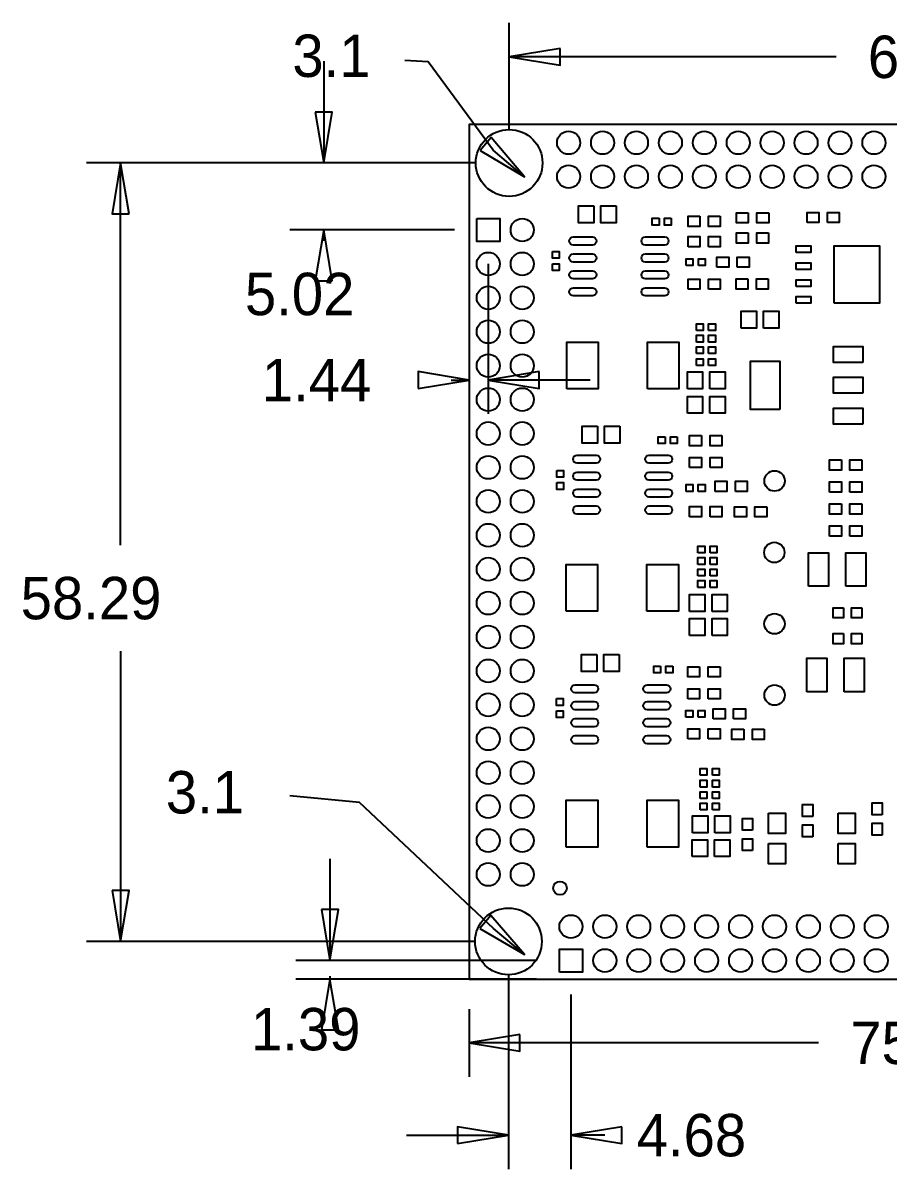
# Model space of a CAD drawing. Extents: x -192 to 44, y -199 to 2.
# Drawn here: x -192.4 to -127.6, y -198.9 to -113.1 of the extents above; entities that cross this region are included whole.
import ezdxf

# ---------------------------------------------------------------- set-up
doc = ezdxf.new("R2010")
doc.units = 0
doc.layers.add('1', color=6, linetype='CONTINUOUS')

msp = doc.modelspace()

# ---------------------------------------------------------------- linework, layer by layer
at = {"layer": '1'}
for points in [[(-155.956, -121.0564), (-155.956, -113.10874)], [(-131.47675, -115.64874), (-155.956, -115.64874)], [(-169.83202, -115.9764), (-169.83202, -123.5964)], [(-154.796236, -124.624592), (-157.15742, -122.6439), (-162.01898, -116.02466), (-163.76142, -115.93068)], [(-158.496, -123.5964), (-187.58662, -123.5964)], [(-185.04662, -152.21077), (-185.04662, -123.5964)], [(-158.496, -123.5964), (-172.37202, -123.5964)], [(-160.05556, -128.61544), (-172.37202, -128.61544)], [(-169.83202, -129.43713), (-169.83202, -128.61544)], [(-158.9532, -131.19862), (-158.9532, -142.3924)], [(-157.51556, -131.15544), (-157.51556, -142.3924)], [(-160.28289, -139.8524), (-158.9532, -139.8524)], [(-149.89556, -139.8524), (-157.51556, -139.8524)], [(-185.04662, -160.14827), (-185.04662, -181.8894)], [(-154.806396, -182.86984), (-157.12694, -180.93182), (-167.16502, -171.4881), (-172.37202, -170.98772)], [(-169.37736, -175.70196), (-169.37736, -183.32196)], [(-158.5468, -181.8894), (-187.58662, -181.8894)], [(-153.86812, -183.32196), (-171.91736, -183.32196)], [(-169.37736, -184.49163), (-169.37736, -184.71134)], [(-156.0068, -184.4294), (-156.0068, -198.93788)], [(-153.89352, -184.71134), (-171.91736, -184.71134)], [(-151.32812, -185.86196), (-151.32812, -198.93788)], [(-158.9532, -186.97448), (-158.9532, -192.024)], [(-132.79247, -189.484), (-158.9532, -189.484)], [(-163.6268, -196.39788), (-156.0068, -196.39788)], [(-148.78685, -196.39788), (-151.32812, -196.39788)]]:
    msp.add_lwpolyline(points, dxfattribs=at)
for points in [[(-152.146, -115.01374), (-155.956, -115.64874), (-152.146, -116.28374)], [(-170.46702, -119.7864), (-169.83202, -123.5964), (-169.19702, -119.7864)], [(-158.9532, -184.7088), (-83.953096, -184.7088), (-83.953096, -120.708674), (-158.9532, -120.708674)], [(-158.123382, -122.662442), (-154.796236, -124.624592), (-157.307026, -121.689368)], [(-184.41162, -127.4064), (-185.04662, -123.5964), (-185.68162, -127.4064)], [(-149.6187, -126.7968), (-149.6187, -128.0668), (-150.7617, -128.0668), (-150.7617, -126.7968)], [(-147.9423, -126.7968), (-147.9423, -128.0668), (-149.0853, -128.0668), (-149.0853, -126.7968)], [(-158.37916, -127.75184), (-156.65196, -127.75184), (-156.65196, -129.47904), (-158.37916, -129.47904)], [(-144.7292, -127.7366), (-144.7292, -128.2446), (-145.2372, -128.2446), (-145.2372, -127.7366)], [(-143.8148, -127.7366), (-143.8148, -128.2446), (-144.3228, -128.2446), (-144.3228, -127.7366)], [(-141.6685, -127.587756), (-141.6685, -128.349756), (-142.5575, -128.349756), (-142.5575, -127.587756)], [(-140.1445, -127.587756), (-140.1445, -128.349756), (-141.0335, -128.349756), (-141.0335, -127.587756)], [(-138.04646, -127.323596), (-138.04646, -128.085596), (-138.93546, -128.085596), (-138.93546, -127.323596)], [(-136.52246, -127.323596), (-136.52246, -128.085596), (-137.41146, -128.085596), (-137.41146, -127.323596)], [(-133.64718, -128.060704), (-133.64718, -127.298704), (-132.75818, -127.298704), (-132.75818, -128.060704)], [(-132.12318, -128.060704), (-132.12318, -127.298704), (-131.23418, -127.298704), (-131.23418, -128.060704)], [(-169.19702, -132.42544), (-169.83202, -128.61544), (-170.46702, -132.42544)], [(-142.5575, -129.866644), (-142.5575, -129.104644), (-141.6685, -129.104644), (-141.6685, -129.866644)], [(-141.0335, -129.866644), (-141.0335, -129.104644), (-140.1445, -129.104644), (-140.1445, -129.866644)], [(-138.049, -128.837436), (-138.049, -129.599436), (-138.938, -129.599436), (-138.938, -128.837436)], [(-136.525, -128.837436), (-136.525, -129.599436), (-137.414, -129.599436), (-137.414, -128.837436)], [(-152.7048, -130.2258), (-152.1968, -130.2258), (-152.1968, -130.7338), (-152.7048, -130.7338)], [(-134.467219, -130.295396), (-134.467219, -129.795524), (-133.367145, -129.795524), (-133.367145, -130.295396)], [(-131.617212, -134.100443), (-131.617212, -129.800477), (-128.217168, -129.800477), (-128.217168, -134.100443)], [(-152.7048, -131.1402), (-152.1968, -131.1402), (-152.1968, -131.6482), (-152.7048, -131.6482)], [(-142.6972, -131.27736), (-142.6972, -130.76936), (-142.1892, -130.76936), (-142.1892, -131.27736)], [(-141.7828, -131.27736), (-141.7828, -130.76936), (-141.2748, -130.76936), (-141.2748, -131.27736)], [(-140.3985, -131.400804), (-140.3985, -130.638804), (-139.5095, -130.638804), (-139.5095, -131.400804)], [(-138.8745, -131.400804), (-138.8745, -130.638804), (-137.9855, -130.638804), (-137.9855, -131.400804)], [(-134.467219, -131.565396), (-134.467219, -131.065524), (-133.367145, -131.065524), (-133.367145, -131.565396)], [(-142.5575, -133.051804), (-142.5575, -132.289804), (-141.6685, -132.289804), (-141.6685, -133.051804)], [(-141.0335, -133.051804), (-141.0335, -132.289804), (-140.1445, -132.289804), (-140.1445, -133.051804)], [(-138.07694, -132.281676), (-138.07694, -133.043676), (-138.96594, -133.043676), (-138.96594, -132.281676)], [(-136.55294, -132.281676), (-136.55294, -133.043676), (-137.44194, -133.043676), (-137.44194, -132.281676)], [(-134.467219, -132.835396), (-134.467219, -132.335524), (-133.367145, -132.335524), (-133.367145, -132.835396)], [(-134.467219, -134.105396), (-134.467219, -133.605524), (-133.367145, -133.605524), (-133.367145, -134.105396)], [(-138.578336, -135.968994), (-138.578336, -134.698994), (-137.435336, -134.698994), (-137.435336, -135.968994)], [(-136.901936, -135.968994), (-136.901936, -134.698994), (-135.758936, -134.698994), (-135.758936, -135.968994)], [(-141.93774, -136.144), (-141.93774, -135.636), (-141.42974, -135.636), (-141.42974, -136.144)], [(-141.02334, -136.144), (-141.02334, -135.636), (-140.51534, -135.636), (-140.51534, -136.144)], [(-151.636476, -140.51026), (-151.636476, -137.01014), (-149.286976, -137.01014), (-149.286976, -140.51026)], [(-145.586704, -140.51026), (-145.586704, -137.01014), (-143.237204, -137.01014), (-143.237204, -140.51026)], [(-141.93774, -137.0076), (-141.93774, -136.4996), (-141.42974, -136.4996), (-141.42974, -137.0076)], [(-141.02334, -137.0076), (-141.02334, -136.4996), (-140.51534, -136.4996), (-140.51534, -137.0076)], [(-141.9352, -137.8712), (-141.9352, -137.3632), (-141.4272, -137.3632), (-141.4272, -137.8712)], [(-141.0208, -137.8712), (-141.0208, -137.3632), (-140.5128, -137.3632), (-140.5128, -137.8712)], [(-129.476119, -138.546078), (-131.676013, -138.546078), (-131.676013, -137.346182), (-129.476119, -137.346182)], [(-141.9352, -138.7602), (-141.9352, -138.2522), (-141.4272, -138.2522), (-141.4272, -138.7602)], [(-141.0208, -138.7602), (-141.0208, -138.2522), (-140.5128, -138.2522), (-140.5128, -138.7602)], [(-135.676005, -142.046071), (-137.875899, -142.046071), (-137.875899, -138.446129), (-135.676005, -138.446129)], [(-162.7632, -140.4874), (-158.9532, -139.8524), (-162.7632, -139.2174)], [(-153.70556, -139.2174), (-157.51556, -139.8524), (-153.70556, -140.4874)], [(-142.6083, -140.5128), (-142.6083, -139.2428), (-141.4653, -139.2428), (-141.4653, -140.5128)], [(-140.9319, -140.5128), (-140.9319, -139.2428), (-139.7889, -139.2428), (-139.7889, -140.5128)], [(-129.476119, -140.846048), (-131.676013, -140.846048), (-131.676013, -139.646152), (-129.476119, -139.646152)], [(-142.6083, -142.3416), (-142.6083, -141.0716), (-141.4653, -141.0716), (-141.4653, -142.3416)], [(-140.9319, -142.3416), (-140.9319, -141.0716), (-139.7889, -141.0716), (-139.7889, -142.3416)], [(-129.476119, -143.146018), (-131.676013, -143.146018), (-131.676013, -141.946122), (-129.476119, -141.946122)], [(-149.34692, -143.31442), (-149.34692, -144.58442), (-150.48992, -144.58442), (-150.48992, -143.31442)], [(-147.67052, -143.31442), (-147.67052, -144.58442), (-148.81352, -144.58442), (-148.81352, -143.31442)], [(-144.27962, -144.10182), (-144.27962, -144.60982), (-144.78762, -144.60982), (-144.78762, -144.10182)], [(-143.36522, -144.10182), (-143.36522, -144.60982), (-143.87322, -144.60982), (-143.87322, -144.10182)], [(-141.54912, -144.003776), (-141.54912, -144.765776), (-142.43812, -144.765776), (-142.43812, -144.003776)], [(-140.02512, -144.003776), (-140.02512, -144.765776), (-140.91412, -144.765776), (-140.91412, -144.003776)], [(-142.43812, -146.409664), (-142.43812, -145.647664), (-141.54912, -145.647664), (-141.54912, -146.409664)], [(-140.91412, -146.409664), (-140.91412, -145.647664), (-140.02512, -145.647664), (-140.02512, -146.409664)], [(-131.0767, -145.830036), (-131.0767, -146.592036), (-131.9657, -146.592036), (-131.9657, -145.830036)], [(-129.5527, -145.830036), (-129.5527, -146.592036), (-130.4417, -146.592036), (-130.4417, -145.830036)], [(-152.38222, -146.61642), (-151.87422, -146.61642), (-151.87422, -147.12442), (-152.38222, -147.12442)], [(-152.38222, -147.53082), (-151.87422, -147.53082), (-151.87422, -148.03882), (-152.38222, -148.03882)], [(-140.53312, -148.187664), (-140.53312, -147.425664), (-139.64412, -147.425664), (-139.64412, -148.187664)], [(-139.00912, -148.187664), (-139.00912, -147.425664), (-138.12012, -147.425664), (-138.12012, -148.187664)], [(-131.9657, -148.235924), (-131.9657, -147.473924), (-131.0767, -147.473924), (-131.0767, -148.235924)], [(-130.4417, -148.235924), (-130.4417, -147.473924), (-129.5527, -147.473924), (-129.5527, -148.235924)], [(-142.70482, -148.19122), (-142.70482, -147.68322), (-142.19682, -147.68322), (-142.19682, -148.19122)], [(-141.79042, -148.19122), (-141.79042, -147.68322), (-141.28242, -147.68322), (-141.28242, -148.19122)], [(-142.43812, -150.092664), (-142.43812, -149.330664), (-141.54912, -149.330664), (-141.54912, -150.092664)], [(-140.91412, -150.092664), (-140.91412, -149.330664), (-140.02512, -149.330664), (-140.02512, -150.092664)], [(-138.18362, -149.340316), (-138.18362, -150.102316), (-139.07262, -150.102316), (-139.07262, -149.340316)], [(-136.65962, -149.340316), (-136.65962, -150.102316), (-137.54862, -150.102316), (-137.54862, -149.340316)], [(-131.0767, -149.132036), (-131.0767, -149.894036), (-131.9657, -149.894036), (-131.9657, -149.132036)], [(-129.5527, -149.132036), (-129.5527, -149.894036), (-130.4417, -149.894036), (-130.4417, -149.132036)], [(-131.9657, -151.537924), (-131.9657, -150.775924), (-131.0767, -150.775924), (-131.0767, -151.537924)], [(-130.4417, -151.537924), (-130.4417, -150.775924), (-129.5527, -150.775924), (-129.5527, -151.537924)], [(-141.81582, -152.78862), (-141.81582, -152.28062), (-141.30782, -152.28062), (-141.30782, -152.78862)], [(-140.90142, -152.78862), (-140.90142, -152.28062), (-140.39342, -152.28062), (-140.39342, -152.78862)], [(-141.81582, -153.65222), (-141.81582, -153.14422), (-141.30782, -153.14422), (-141.30782, -153.65222)], [(-140.90142, -153.65222), (-140.90142, -153.14422), (-140.39342, -153.14422), (-140.39342, -153.65222)], [(-133.54431, -155.280741), (-133.54431, -152.780619), (-132.044186, -152.780619), (-132.044186, -155.280741)], [(-130.744214, -155.280741), (-130.744214, -152.780619), (-129.24409, -152.780619), (-129.24409, -155.280741)], [(-151.682196, -157.15742), (-151.682196, -153.6573), (-149.332696, -153.6573), (-149.332696, -157.15742)], [(-145.632424, -157.15742), (-145.632424, -153.6573), (-143.282924, -153.6573), (-143.282924, -157.15742)], [(-141.81582, -154.51582), (-141.81582, -154.00782), (-141.30782, -154.00782), (-141.30782, -154.51582)], [(-140.90142, -154.51582), (-140.90142, -154.00782), (-140.39342, -154.00782), (-140.39342, -154.51582)], [(-141.81582, -155.37942), (-141.81582, -154.87142), (-141.30782, -154.87142), (-141.30782, -155.37942)], [(-140.90142, -155.37942), (-140.90142, -154.87142), (-140.39342, -154.87142), (-140.39342, -155.37942)], [(-142.43812, -157.18282), (-142.43812, -155.91282), (-141.29512, -155.91282), (-141.29512, -157.18282)], [(-140.76172, -157.18282), (-140.76172, -155.91282), (-139.61872, -155.91282), (-139.61872, -157.18282)], [(-130.9243, -156.90088), (-130.9243, -157.66288), (-131.6863, -157.66288), (-131.6863, -156.90088)], [(-129.5527, -156.90088), (-129.5527, -157.66288), (-130.3147, -157.66288), (-130.3147, -156.90088)], [(-142.43812, -158.98622), (-142.43812, -157.71622), (-141.29512, -157.71622), (-141.29512, -158.98622)], [(-140.76172, -158.98622), (-140.76172, -157.71622), (-139.61872, -157.71622), (-139.61872, -158.98622)], [(-130.9243, -158.8389), (-130.9243, -159.6009), (-131.6863, -159.6009), (-131.6863, -158.8389)], [(-129.5527, -158.8389), (-129.5527, -159.6009), (-130.3147, -159.6009), (-130.3147, -158.8389)], [(-149.38502, -160.40354), (-149.38502, -161.67354), (-150.52802, -161.67354), (-150.52802, -160.40354)], [(-147.70862, -160.40354), (-147.70862, -161.67354), (-148.85162, -161.67354), (-148.85162, -160.40354)], [(-144.62252, -161.26714), (-144.62252, -161.77514), (-145.13052, -161.77514), (-145.13052, -161.26714)], [(-143.70812, -161.26714), (-143.70812, -161.77514), (-144.21612, -161.77514), (-144.21612, -161.26714)], [(-141.68882, -161.321496), (-141.68882, -162.083496), (-142.57782, -162.083496), (-142.57782, -161.321496)], [(-140.16482, -161.321496), (-140.16482, -162.083496), (-141.05382, -162.083496), (-141.05382, -161.321496)], [(-133.67131, -163.187761), (-133.67131, -160.687639), (-132.171186, -160.687639), (-132.171186, -163.187761)], [(-130.871214, -163.187761), (-130.871214, -160.687639), (-129.37109, -160.687639), (-129.37109, -163.187761)], [(-142.57782, -163.727384), (-142.57782, -162.965384), (-141.68882, -162.965384), (-141.68882, -163.727384)], [(-141.05382, -163.727384), (-141.05382, -162.965384), (-140.16482, -162.965384), (-140.16482, -163.727384)], [(-152.42032, -163.70554), (-151.91232, -163.70554), (-151.91232, -164.21354), (-152.42032, -164.21354)], [(-152.42032, -164.61994), (-151.91232, -164.61994), (-151.91232, -165.12794), (-152.42032, -165.12794)], [(-142.71752, -165.10254), (-142.71752, -164.59454), (-142.20952, -164.59454), (-142.20952, -165.10254)], [(-141.80312, -165.10254), (-141.80312, -164.59454), (-141.29512, -164.59454), (-141.29512, -165.10254)], [(-140.67282, -165.225984), (-140.67282, -164.463984), (-139.78382, -164.463984), (-139.78382, -165.225984)], [(-139.14882, -165.225984), (-139.14882, -164.463984), (-138.25982, -164.463984), (-138.25982, -165.225984)], [(-142.57782, -166.724584), (-142.57782, -165.962584), (-141.68882, -165.962584), (-141.68882, -166.724584)], [(-141.05382, -166.724584), (-141.05382, -165.962584), (-140.16482, -165.962584), (-140.16482, -166.724584)], [(-138.3792, -165.997636), (-138.3792, -166.759636), (-139.2682, -166.759636), (-139.2682, -165.997636)], [(-136.8552, -165.997636), (-136.8552, -166.759636), (-137.7442, -166.759636), (-137.7442, -165.997636)], [(-141.65072, -169.44594), (-141.65072, -168.93794), (-141.14272, -168.93794), (-141.14272, -169.44594)], [(-140.73632, -169.44594), (-140.73632, -168.93794), (-140.22832, -168.93794), (-140.22832, -169.44594)], [(-141.65072, -170.33494), (-141.65072, -169.82694), (-141.14272, -169.82694), (-141.14272, -170.33494)], [(-140.73632, -170.33494), (-140.73632, -169.82694), (-140.22832, -169.82694), (-140.22832, -170.33494)], [(-141.65072, -171.19854), (-141.65072, -170.69054), (-141.14272, -170.69054), (-141.14272, -171.19854)], [(-140.73632, -171.19854), (-140.73632, -170.69054), (-140.22832, -170.69054), (-140.22832, -171.19854)], [(-151.672036, -174.82058), (-151.672036, -171.32046), (-149.322536, -171.32046), (-149.322536, -174.82058)], [(-145.622264, -174.82058), (-145.622264, -171.32046), (-143.272764, -171.32046), (-143.272764, -174.82058)], [(-141.65072, -172.03674), (-141.65072, -171.52874), (-141.14272, -171.52874), (-141.14272, -172.03674)], [(-140.73632, -172.03674), (-140.73632, -171.52874), (-140.22832, -171.52874), (-140.22832, -172.03674)], [(-133.226556, -172.5295), (-133.988556, -172.5295), (-133.988556, -171.6405), (-133.226556, -171.6405)], [(-128.019556, -172.4025), (-128.781556, -172.4025), (-128.781556, -171.5135), (-128.019556, -171.5135)], [(-142.22222, -173.76394), (-142.22222, -172.49394), (-141.07922, -172.49394), (-141.07922, -173.76394)], [(-140.54582, -173.76394), (-140.54582, -172.49394), (-139.40282, -172.49394), (-139.40282, -173.76394)], [(-136.525, -172.2755), (-135.255, -172.2755), (-135.255, -173.7995), (-136.525, -173.7995)], [(-131.318, -172.2755), (-130.048, -172.2755), (-130.048, -173.7995), (-131.318, -173.7995)], [(-137.727436, -173.56836), (-138.489436, -173.56836), (-138.489436, -172.67936), (-137.727436, -172.67936)], [(-133.226556, -174.0535), (-133.988556, -174.0535), (-133.988556, -173.1645), (-133.226556, -173.1645)], [(-128.019556, -173.9265), (-128.781556, -173.9265), (-128.781556, -173.0375), (-128.019556, -173.0375)], [(-137.727436, -175.09236), (-138.489436, -175.09236), (-138.489436, -174.20336), (-137.727436, -174.20336)], [(-142.24762, -175.54194), (-142.24762, -174.27194), (-141.10462, -174.27194), (-141.10462, -175.54194)], [(-140.57122, -175.54194), (-140.57122, -174.27194), (-139.42822, -174.27194), (-139.42822, -175.54194)], [(-136.525, -174.5615), (-135.255, -174.5615), (-135.255, -176.0855), (-136.525, -176.0855)], [(-131.318, -174.5615), (-130.048, -174.5615), (-130.048, -176.0855), (-131.318, -176.0855)], [(-185.68162, -178.0794), (-185.04662, -181.8894), (-184.41162, -178.0794)], [(-170.01236, -179.51196), (-169.37736, -183.32196), (-168.74236, -179.51196)], [(-158.13786, -180.915056), (-154.806396, -182.86984), (-157.323536, -179.940204)], [(-152.19172, -184.18556), (-152.19172, -182.45836), (-150.46452, -182.45836), (-150.46452, -184.18556)], [(-168.74236, -188.52134), (-169.37736, -184.71134), (-170.01236, -188.52134)], [(-155.1432, -188.849), (-158.9532, -189.484), (-155.1432, -190.119)], [(-159.8168, -197.03288), (-156.0068, -196.39788), (-159.8168, -195.76288)], [(-147.51812, -195.76288), (-151.32812, -196.39788), (-147.51812, -197.03288)]]:
    msp.add_lwpolyline(points, close=True, dxfattribs=at)
for points in [[(-149.721316, -129.7432), (-151.143716, -129.7432, -1), (-151.143716, -129.1336), (-149.721316, -129.1336, -1)], [(-144.321276, -129.7432), (-145.743676, -129.7432, -1), (-145.743676, -129.1336), (-144.321276, -129.1336, -1)], [(-149.721316, -131.0132), (-151.143716, -131.0132, -1), (-151.143716, -130.4036), (-149.721316, -130.4036, -1)], [(-144.321276, -131.0132), (-145.743676, -131.0132, -1), (-145.743676, -130.4036), (-144.321276, -130.4036, -1)], [(-149.721316, -132.2832), (-151.143716, -132.2832, -1), (-151.143716, -131.6736), (-149.721316, -131.6736, -1)], [(-144.321276, -132.2832), (-145.743676, -132.2832, -1), (-145.743676, -131.6736), (-144.321276, -131.6736, -1)], [(-149.721316, -133.5532), (-151.143716, -133.5532, -1), (-151.143716, -132.9436), (-149.721316, -132.9436, -1)], [(-144.321276, -133.5532), (-145.743676, -133.5532, -1), (-145.743676, -132.9436), (-144.321276, -132.9436, -1)], [(-149.44344, -146.08302), (-150.86584, -146.08302, -1), (-150.86584, -145.47342), (-149.44344, -145.47342, -1)], [(-144.0434, -146.08302), (-145.4658, -146.08302, -1), (-145.4658, -145.47342), (-144.0434, -145.47342, -1)], [(-149.44344, -147.35302), (-150.86584, -147.35302, -1), (-150.86584, -146.74342), (-149.44344, -146.74342, -1)], [(-144.0434, -147.35302), (-145.4658, -147.35302, -1), (-145.4658, -146.74342), (-144.0434, -146.74342, -1)], [(-149.44344, -148.62302), (-150.86584, -148.62302, -1), (-150.86584, -148.01342), (-149.44344, -148.01342, -1)], [(-144.0434, -148.62302), (-145.4658, -148.62302, -1), (-145.4658, -148.01342), (-144.0434, -148.01342, -1)], [(-149.44344, -149.89302), (-150.86584, -149.89302, -1), (-150.86584, -149.28342), (-149.44344, -149.28342, -1)], [(-144.0434, -149.89302), (-145.4658, -149.89302, -1), (-145.4658, -149.28342), (-144.0434, -149.28342, -1)], [(-149.58314, -163.27374), (-151.00554, -163.27374, -1), (-151.00554, -162.66414), (-149.58314, -162.66414, -1)], [(-144.1831, -163.27374), (-145.6055, -163.27374, -1), (-145.6055, -162.66414), (-144.1831, -162.66414, -1)], [(-149.58314, -164.54374), (-151.00554, -164.54374, -1), (-151.00554, -163.93414), (-149.58314, -163.93414, -1)], [(-144.1831, -164.54374), (-145.6055, -164.54374, -1), (-145.6055, -163.93414), (-144.1831, -163.93414, -1)], [(-149.58314, -165.81374), (-151.00554, -165.81374, -1), (-151.00554, -165.20414), (-149.58314, -165.20414, -1)], [(-144.1831, -165.81374), (-145.6055, -165.81374, -1), (-145.6055, -165.20414), (-144.1831, -165.20414, -1)], [(-149.58314, -167.08374), (-151.00554, -167.08374, -1), (-151.00554, -166.47414), (-149.58314, -166.47414, -1)], [(-144.1831, -167.08374), (-145.6055, -167.08374, -1), (-145.6055, -166.47414), (-144.1831, -166.47414, -1)]]:
    msp.add_lwpolyline(points, format="xyb", close=True, dxfattribs=at)
for centre, radius in [((-155.956, -123.5964), 2.499995), ((-151.50084, -122.08002), 0.8636), ((-148.96084, -122.08002), 0.8636), ((-146.42084, -122.08002), 0.8636), ((-143.88084, -122.08002), 0.8636), ((-141.34084, -122.08002), 0.8636), ((-138.80084, -122.08002), 0.8636), ((-136.26084, -122.08002), 0.8636), ((-133.72084, -122.08002), 0.8636), ((-131.18084, -122.08002), 0.8636), ((-128.64084, -122.08002), 0.8636), ((-151.50084, -124.62002), 0.8636), ((-148.96084, -124.62002), 0.8636), ((-146.42084, -124.62002), 0.8636), ((-143.88084, -124.62002), 0.8636), ((-141.34084, -124.62002), 0.8636), ((-138.80084, -124.62002), 0.8636), ((-136.26084, -124.62002), 0.8636), ((-133.72084, -124.62002), 0.8636), ((-131.18084, -124.62002), 0.8636), ((-128.64084, -124.62002), 0.8636), ((-154.97556, -128.61544), 0.8636), ((-157.51556, -131.15544), 0.8636), ((-154.97556, -131.15544), 0.8636), ((-157.51556, -133.69544), 0.8636), ((-154.97556, -133.69544), 0.8636), ((-157.51556, -136.23544), 0.8636), ((-154.97556, -136.23544), 0.8636), ((-157.51556, -138.77544), 0.8636), ((-154.97556, -138.77544), 0.8636), ((-157.51556, -141.31544), 0.8636), ((-154.97556, -141.31544), 0.8636), ((-157.51556, -143.85544), 0.8636), ((-154.97556, -143.85544), 0.8636), ((-157.51556, -146.39544), 0.8636), ((-154.97556, -146.39544), 0.8636), ((-136.0805, -147.4089), 0.762), ((-157.51556, -148.93544), 0.8636), ((-154.97556, -148.93544), 0.8636), ((-157.51556, -151.47544), 0.8636), ((-154.97556, -151.47544), 0.8636), ((-136.09828, -152.76322), 0.762), ((-157.51556, -154.01544), 0.8636), ((-154.97556, -154.01544), 0.8636), ((-157.51556, -156.55544), 0.8636), ((-154.97556, -156.55544), 0.8636), ((-136.08558, -158.1023), 0.762), ((-157.51556, -159.09544), 0.8636), ((-154.97556, -159.09544), 0.8636), ((-157.51556, -161.63544), 0.8636), ((-154.97556, -161.63544), 0.8636), ((-136.07796, -163.44392), 0.762), ((-157.51556, -164.17544), 0.8636), ((-154.97556, -164.17544), 0.8636), ((-157.51556, -166.71544), 0.8636), ((-154.97556, -166.71544), 0.8636), ((-157.51556, -169.25544), 0.8636), ((-154.97556, -169.25544), 0.8636), ((-157.51556, -171.79544), 0.8636), ((-154.97556, -171.79544), 0.8636), ((-157.51556, -174.33544), 0.8636), ((-154.97556, -174.33544), 0.8636), ((-157.51556, -176.87544), 0.8636), ((-154.97556, -176.87544), 0.8636), ((-152.146, -177.89906), 0.508), ((-156.0068, -181.8894), 2.499995), ((-151.32812, -180.78196), 0.8636), ((-148.78812, -180.78196), 0.8636), ((-146.24812, -180.78196), 0.8636), ((-143.70812, -180.78196), 0.8636), ((-141.16812, -180.78196), 0.8636), ((-138.62812, -180.78196), 0.8636), ((-136.08812, -180.78196), 0.8636), ((-133.54812, -180.78196), 0.8636), ((-131.00812, -180.78196), 0.8636), ((-128.46812, -180.78196), 0.8636), ((-148.78812, -183.32196), 0.8636), ((-146.24812, -183.32196), 0.8636), ((-143.70812, -183.32196), 0.8636), ((-141.16812, -183.32196), 0.8636), ((-138.62812, -183.32196), 0.8636), ((-136.08812, -183.32196), 0.8636), ((-133.54812, -183.32196), 0.8636), ((-131.00812, -183.32196), 0.8636), ((-128.46812, -183.32196), 0.8636)]:
    msp.add_circle(centre, radius, dxfattribs=at)

# ---------------------------------------------------------------- texts
at = {"layer": '1', "width": 0.992}
for s, p in [('3.1', (-172.18406, -117.15496)), ('69.11', (-129.0955, -117.23624)), ('5.02', (-175.73752, -134.99338)), ('1.44', (-174.47514, -141.4399)), ('58.29', (-192.52692, -157.76702)), ('3.1', (-181.65826, -172.30598)), ('1.39', (-175.28286, -190.04788)), ('75MM', (-130.41122, -191.0715)), ('4.68', (-146.4056, -197.98538))]:
    msp.add_text(s, height=3.175, dxfattribs=at).set_placement(p)

doc.saveas('drawing.dxf')
